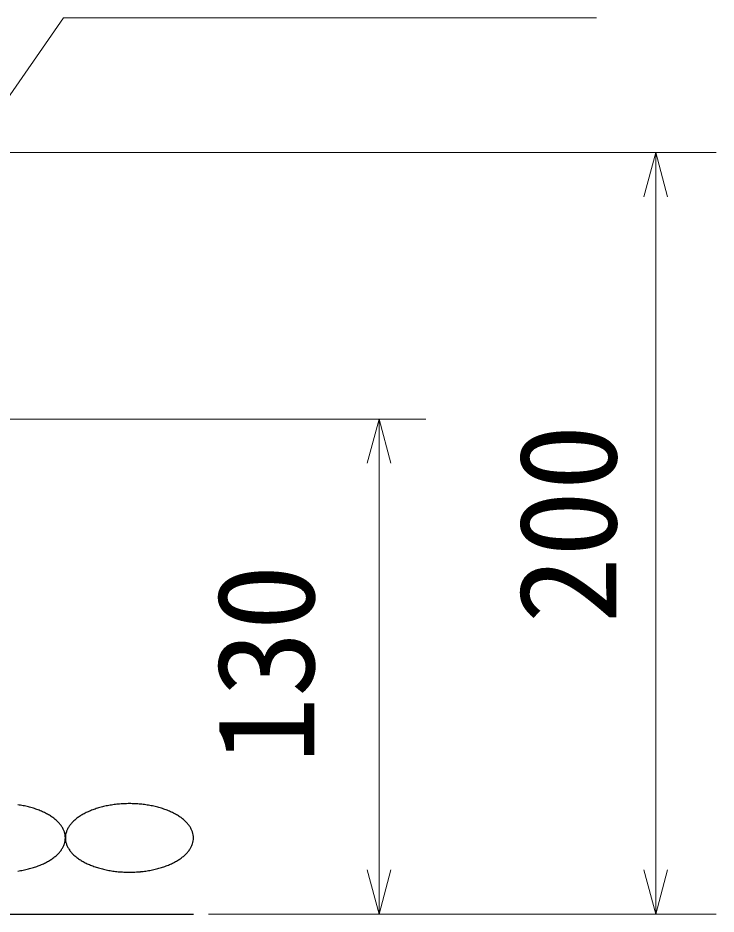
# Model space of a CAD drawing. Units: millimetres, scale not verified, with parts at other scales. Extents: x 400 to 16400, y 400 to 11650.
# Drawn here: x 2745 to 3479, y 1751 to 2693 of the extents above; entities that cross this region are included whole.
import ezdxf
from ezdxf.enums import TextEntityAlignment as Align

# ---------------------------------------------------------------- set-up
doc = ezdxf.new("R2010")
doc.units = ezdxf.units.MM
doc.header["$LTSCALE"] = 40
for name, color, linetype, lineweight in [('C-STR', 6, 'Continuous', 25), ('C-STR-DIM', 1, 'Continuous', 13), ('C-STR-HTXT', 1, 'Continuous', 13)]:
    doc.layers.add(name, color=color, linetype=linetype, lineweight=lineweight)
doc.styles.add('ＭＳ ゴシック', font='')
doc.styles.get('ＭＳ ゴシック').set_extended_font_data('MS Gothic')

msp = doc.modelspace()

# ---------------------------------------------------------------- linework, layer by layer
at = {"layer": 'C-STR', "color": 7}
msp.add_line((1046.02, 1751.22), (2929.86, 1751.22), dxfattribs=at)
at = {"layer": 'C-STR', "color": 1}
for centre, radius, start, end in [((2729.41, 1753.95), 113.19, 78.98686, 81.86084), ((2730.84, 1761.13), 105.86, 75.99997, 79.00641), ((2860.04, 1759.85), 107.17, 101.01196, 103.98166), ((2861.37, 1752.88), 114.27, 98.15282, 100.99949), ((2862.14, 1747.35), 119.85, 95.38561, 98.14445), ((2862.49, 1743.56), 123.66, 92.67795, 95.38106), ((2862.58, 1741.7), 125.53, 89.99955, 92.67705), ((2862.58, 1741.87), 125.36, 87.32113, 90.00228), ((2862.7, 1744.06), 123.16, 84.61342, 87.32758), ((2863.11, 1748.16), 119.04, 81.84613, 84.62382), ((2863.97, 1753.95), 113.19, 78.98686, 81.86084), ((2865.4, 1761.13), 105.86, 75.99997, 79.00641), ((2732.93, 1769.34), 97.39, 72.84527, 76.02505), ((2735.71, 1778.17), 88.14, 69.47661, 72.87677), ((2739.14, 1787.19), 78.49, 65.84032, 69.51561), ((2743.16, 1796), 68.8, 61.87376, 65.88808), ((2747.62, 1804.23), 59.44, 57.50416, 61.93159), ((2843.74, 1802.91), 60.96, 118.12381, 122.44045), ((2848.14, 1794.56), 70.4, 114.15757, 118.0806), ((2852.07, 1785.69), 80.11, 110.52158, 114.12249), ((2855.4, 1776.67), 89.72, 107.15318, 110.49344), ((2858.06, 1767.92), 98.87, 103.99869, 107.13099), ((2867.49, 1769.34), 97.39, 72.84527, 76.02505), ((2870.27, 1778.17), 88.14, 69.47661, 72.87677), ((2873.7, 1787.19), 78.49, 65.84032, 69.51561), ((2877.72, 1796), 68.8, 61.87376, 65.88808), ((2882.18, 1804.23), 59.44, 57.50416, 61.93159), ((2752.37, 1811.57), 50.7, 52.64863, 57.57321), ((2757.2, 1817.8), 42.82, 47.21659, 52.7294), ((2761.88, 1822.77), 35.99, 41.11694, 47.30805), ((2766.2, 1826.47), 30.3, 34.27301, 41.21527), ((2825.08, 1825.94), 31.17, 138.88111, 145.63061), ((2829.47, 1822.03), 37.05, 132.78067, 138.79433), ((2834.2, 1816.84), 44.06, 127.34847, 132.70554), ((2839.03, 1810.42), 52.1, 122.49311, 127.28505), ((2886.93, 1811.57), 50.7, 52.64863, 57.57321), ((2891.76, 1817.8), 42.82, 47.21659, 52.7294), ((2896.44, 1822.77), 35.99, 41.11694, 47.30805), ((2900.76, 1826.47), 30.3, 34.27301, 41.21527), ((2769.93, 1828.96), 25.81, 26.64796, 34.37019), ((2772.89, 1830.41), 22.52, 18.27941, 26.73127), ((2774.92, 1831.06), 20.39, 9.31198, 18.33344), ((2815.94, 1831), 20.66, 161.727, 170.62758), ((2818.14, 1830.23), 22.99, 153.35475, 161.63457), ((2821.24, 1828.63), 26.48, 145.72681, 153.25504), ((2904.49, 1828.96), 25.81, 26.64796, 34.37019), ((2907.45, 1830.41), 22.52, 18.27941, 26.73127), ((2909.48, 1831.06), 20.39, 9.31198, 18.33344), ((2774.65, 1831.45), 20.66, 341.727, 350.62758), ((2775.92, 1831.22), 19.38, 0.00552, 9.32419), ((2775.83, 1831.23), 19.47, 350.69772, 359.97257), ((2814.67, 1831.23), 19.38, 180.00552, 189.32419), ((2814.77, 1831.21), 19.47, 170.69772, 179.97257), ((2815.67, 1831.39), 20.39, 189.31198, 198.33344), ((2909.21, 1831.45), 20.66, 341.727, 350.62758), ((2910.48, 1831.22), 19.38, 0.00552, 9.32419), ((2910.39, 1831.23), 19.47, 350.69772, 359.97257), ((2765.51, 1836.51), 31.17, 318.88111, 325.63061), ((2769.36, 1833.82), 26.48, 325.72681, 333.25504), ((2772.46, 1832.22), 22.99, 333.35475, 341.63457), ((2817.7, 1832.04), 22.52, 198.27941, 206.73127), ((2820.66, 1833.48), 25.81, 206.64796, 214.37019), ((2824.4, 1835.98), 30.3, 214.27301, 221.21527), ((2900.07, 1836.51), 31.17, 318.88111, 325.63061), ((2903.92, 1833.82), 26.48, 325.72681, 333.25504), ((2907.02, 1832.22), 22.99, 333.35475, 341.63457), ((2746.85, 1859.53), 60.96, 298.12381, 302.44045), ((2751.57, 1852.03), 52.1, 302.49311, 307.28505), ((2756.4, 1845.6), 44.06, 307.34847, 312.70554), ((2761.12, 1840.42), 37.05, 312.78067, 318.79433), ((2828.71, 1839.67), 35.99, 221.11694, 227.30805), ((2833.4, 1844.65), 42.82, 227.21659, 232.7294), ((2838.22, 1850.88), 50.7, 232.64863, 237.57321), ((2842.97, 1858.22), 59.44, 237.50416, 241.93159), ((2881.41, 1859.53), 60.96, 298.12381, 302.44045), ((2886.13, 1852.03), 52.1, 302.49311, 307.28505), ((2890.96, 1845.6), 44.06, 307.34847, 312.70554), ((2895.68, 1840.42), 37.05, 312.78067, 318.79433), ((2730.56, 1902.59), 107.17, 281.01196, 283.98166), ((2732.53, 1894.53), 98.87, 283.99869, 287.13099), ((2735.2, 1885.78), 89.72, 287.15318, 290.49344), ((2738.53, 1876.76), 80.11, 290.52158, 294.12249), ((2742.45, 1867.88), 70.4, 294.15757, 298.0806), ((2847.44, 1866.45), 68.8, 241.87376, 245.88808), ((2851.45, 1875.26), 78.49, 245.84032, 249.51561), ((2854.89, 1884.28), 88.14, 249.47661, 252.87677), ((2857.66, 1893.11), 97.39, 252.84527, 256.02505), ((2859.75, 1901.32), 105.86, 255.99997, 259.00641), ((2865.12, 1902.59), 107.17, 281.01196, 283.98166), ((2867.09, 1894.53), 98.87, 283.99869, 287.13099), ((2869.76, 1885.78), 89.72, 287.15318, 290.49344), ((2873.08, 1876.76), 80.11, 290.52158, 294.12249), ((2877.01, 1867.88), 70.4, 294.15757, 298.0806), ((2729.23, 1909.57), 114.27, 278.15282, 280.99949), ((2861.19, 1908.5), 113.19, 258.98686, 261.86084), ((2862.05, 1914.29), 119.04, 261.84613, 264.62382), ((2862.46, 1918.39), 123.16, 264.61342, 267.32758), ((2862.57, 1920.58), 125.36, 267.32113, 270.00228), ((2862.58, 1920.75), 125.53, 269.99955, 272.67705), ((2862.66, 1918.89), 123.66, 272.67795, 275.38106), ((2863.01, 1915.1), 119.85, 275.38561, 278.14445), ((2863.79, 1909.57), 114.27, 278.15282, 280.99949)]:
    msp.add_arc(centre, radius, start, end, dxfattribs=at)
at = {"layer": 'C-STR-DIM'}
for p, q in [((2126.52, 2551.22), (3479.07, 2551.22)), ((3415.73, 2551.22), (3403.31, 2504.86)), ((3415.73, 1751.22), (3415.73, 2551.22)), ((3415.73, 2551.22), (3428.15, 2504.86)), ((3415.73, 1751.22), (3415.73, 2551.22)), ((2277.45, 2271.22), (3174.2, 2271.22)), ((3124.88, 2271.22), (3112.46, 2224.86)), ((3124.88, 2271.22), (3137.3, 2224.86)), ((3124.88, 1751.22), (3124.88, 2271.22)), ((3124.88, 1751.22), (3112.46, 1797.59)), ((3124.88, 1751.22), (3137.3, 1797.59)), ((3415.73, 1751.22), (3403.31, 1797.59)), ((3415.73, 1751.22), (3428.15, 1797.59)), ((2945.86, 1751.22), (3479.07, 1751.22)), ((2945.86, 1751.22), (3241.86, 1751.22))]:
    msp.add_line(p, q, dxfattribs=at)
at = {"layer": 'C-STR-HTXT'}
for q in [(2405.1, 2135.33), (3353.44, 2692.74)]:
    msp.add_line((2793.44, 2692.74), q, dxfattribs=at)

# ---------------------------------------------------------------- texts
at = {"layer": 'C-STR-DIM', "color": 7, "style": 'ＭＳ ゴシック'}
for s, p in [('200', (3405.05, 2056.49)), ('130', (3087.52, 1909.41))]:
    msp.add_text(s, height=102.6, rotation=90, dxfattribs=at).set_placement(p, align=Align.BOTTOM_LEFT)

doc.saveas('drawing.dxf')
